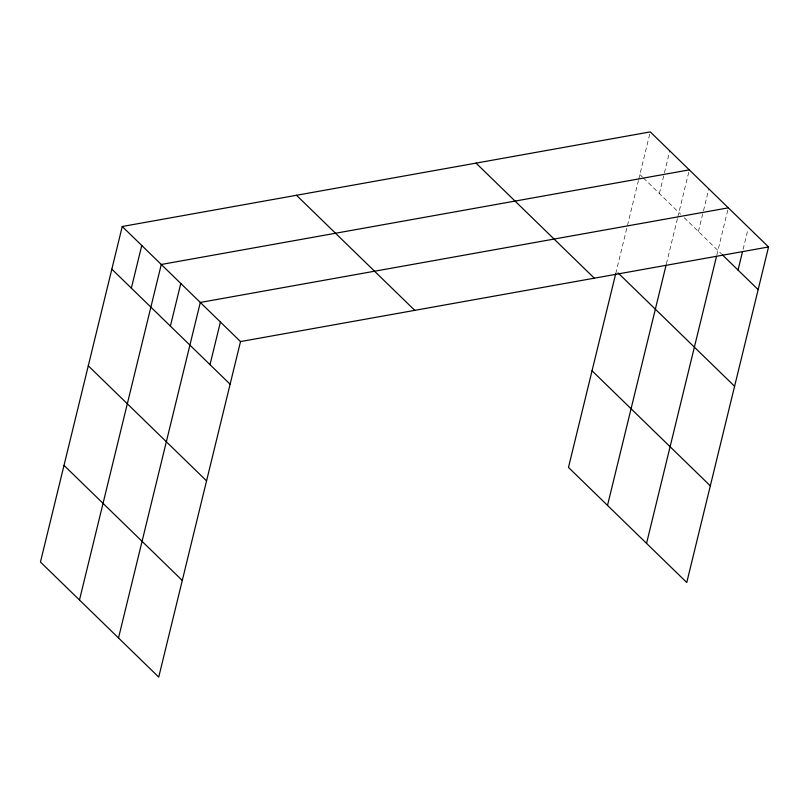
<?xml version="1.0" encoding="UTF-8"?>
<svg xmlns="http://www.w3.org/2000/svg" width="809" height="809" viewBox="0 0 809 809"><rect width="100%" height="100%" fill="white"/><g stroke="black" fill="none" stroke-linecap="round" stroke-linejoin="round"><path stroke-width="0.61" stroke-dasharray="4.04 3.03" d="M615.74 273.584L638.422 180.528M638.716 179.335L650.274 131.897M659.396 193.553L664.149 174.046M664.442 172.823L669.791 150.878M666.404 263.845L677.457 218.501M677.74 217.308L689.308 169.87M698.42 231.526L703.173 212.019M703.476 210.795L708.826 188.861M716.774 255.28L728.333 207.842M743.097 249.344L747.85 229.847M639.879 174.562L642.538 177.151M643.428 178.01L680.682 214.264M684.232 217.712L721.436 253.915"/><path stroke-width="1.21" d="M122.24 226.5L40.45 562.033L158.726 677.103L240.516 341.57L122.24 226.5L650.274 131.897L768.55 246.967L686.76 582.5L568.484 467.43L615.74 273.584M131.361 288.146L141.757 245.481M79.484 600.005L161.274 264.472L689.308 169.87M170.386 326.128L180.791 283.453M118.508 637.977L200.308 302.445L728.333 207.842M210.006 364.677L220.412 322.002M607.508 505.403L666.11 265.039M646.543 543.375L716.481 256.473M738.041 270.075L742.5 251.791M240.516 341.57L768.55 246.967M722.306 254.764L758.144 289.632M618.086 272.936L734.592 386.277M476.026 163.115L594.302 278.185M592.046 370.785L710.312 485.855M296.498 195.282L414.764 310.353M111.844 269.164L230.12 384.235M88.282 365.81L206.558 480.88M64.012 465.387L182.278 580.457"/></g></svg>
